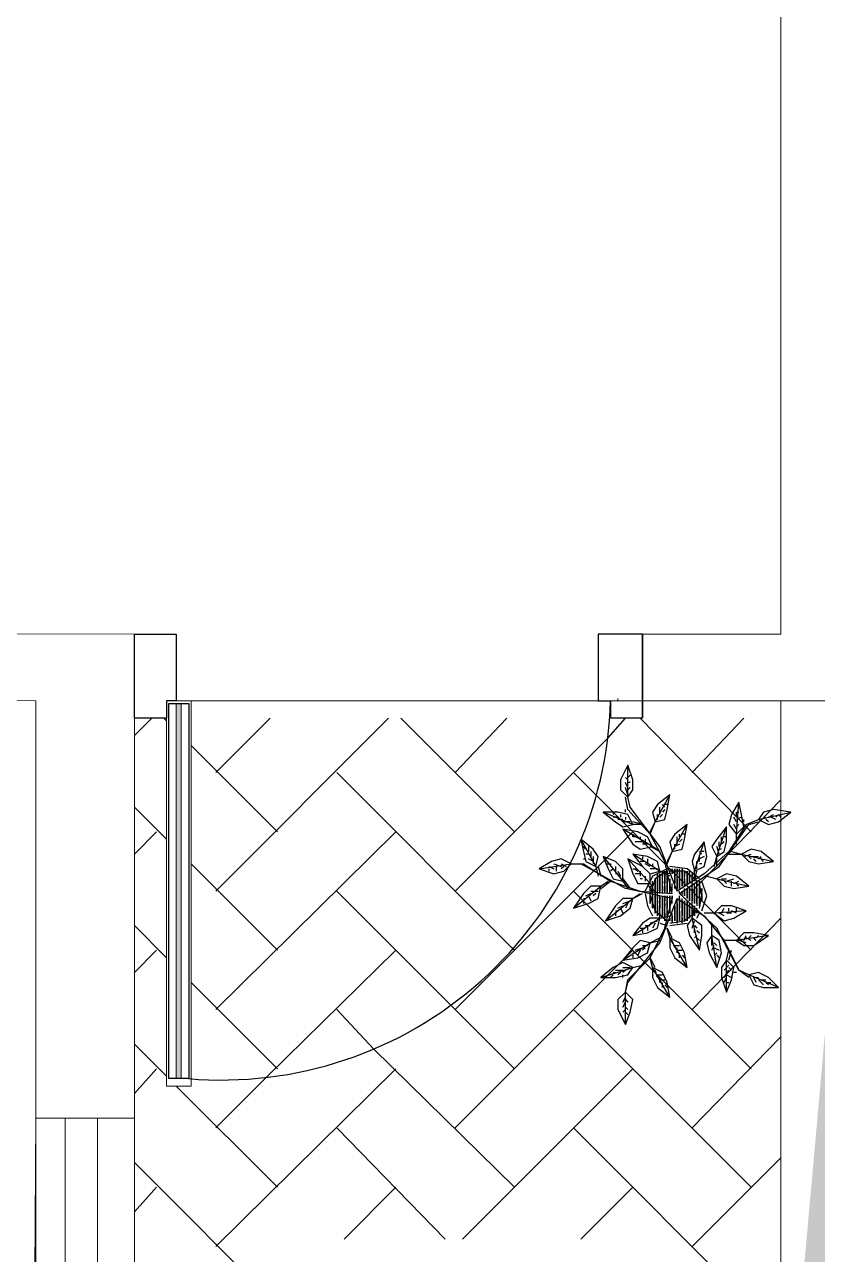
# Model space of a CAD drawing. Header units: inches. Extents: x -41599880 to -41577026, y -18110 to -4738.
# Drawn here: x -41581753 to -41580535, y -11694 to -9804 of the extents above; entities that cross this region are included whole.
import ezdxf

# ---------------------------------------------------------------- set-up
doc = ezdxf.new("R2010")
doc.units = ezdxf.units.IN
doc.header["$MEASUREMENT"] = 0
doc.layers.add('PDF_Geometry', color=40, linetype='Continuous')
doc.layers.add('PDF_Solid Fills', color=9, linetype='Continuous')

msp = doc.modelspace()

# ---------------------------------------------------------------- linework, layer by layer
at = {"layer": 'PDF_Geometry', "color": 6, "lineweight": 18}
for points in [[(-41580591, -6064.9), (-41580591, -10741.2)], [(-41581584.7, -10741.2), (-41583090.3, -10737.4)], [(-41581584.7, -13612.2), (-41581584.7, -10741.2)], [(-41580591, -10741.2), (-41580803.4, -10741.2)], [(-41580803.4, -10843.6), (-41580803.4, -10741.2)], [(-41582051.2, -13714.6), (-41583974, -13714.6), (-41580663.1, -13714.6), (-41580591, -13714.6), (-41580591, -10843.6)], [(-41581736.4, -10843.6), (-41583090.3, -10839.8)], [(-41581736.4, -12163.4), (-41581736.4, -10843.6)], [(-41580841.3, -10843.6), (-41580841.3, -10839.8)], [(-41580439.3, -10843.6), (-41580803.4, -10843.6)], [(-41581736.4, -11484.6), (-41581736.4, -11480.8)]]:
    msp.add_lwpolyline(points, dxfattribs=at)
at = {"layer": 'PDF_Geometry', "color": 44, "lineweight": 25}
for points in [[(-41581535.4, -10870.2), (-41581584.7, -10870.2), (-41581584.7, -10741.2), (-41581520.2, -10741.2), (-41581520.2, -10843.6)], [(-41580803.4, -10870.2), (-41580803.4, -10741.2), (-41580871.7, -10741.2)], [(-41580871.7, -10741.2), (-41580871.7, -10843.6)], [(-41580803.4, -10741.2), (-41580803.4, -10870.2), (-41580852.7, -10870.2)], [(-41580871.7, -10843.6), (-41580852.7, -10843.6), (-41580852.7, -10870.2)]]:
    msp.add_lwpolyline(points, dxfattribs=at)
at = {"layer": 'PDF_Geometry', "color": 30, "lineweight": 25}
msp.add_lwpolyline([(-41581520.2, -10843.6), (-41581535.4, -10843.6), (-41581535.4, -10870.2)], dxfattribs=at)
at = {"layer": 'PDF_Geometry', "color": 43, "lineweight": 18}
msp.add_lwpolyline([(-41581535.4, -10843.6), (-41581535.4, -11435.3), (-41581497.4, -11435.3), (-41581497.4, -10843.6)], close=True, dxfattribs=at)
at = {"layer": 'PDF_Geometry', "color": 7, "lineweight": 18}
for points in [[(-41580803.4, -10843.6), (-41581535.4, -10843.6)], [(-41581736.4, -11484.6), (-41581740.2, -12117.9), (-41581584.7, -12117.9), (-41581584.7, -11484.6)]]:
    msp.add_lwpolyline(points, dxfattribs=at)
at = {"layer": 'PDF_Geometry', "color": 30, "lineweight": 25}
msp.add_lwpolyline([(-41581501.2, -11423.9), (-41581531.6, -11423.9), (-41581531.6, -10847.4), (-41581501.2, -10847.4)], close=True, dxfattribs=at)
at = {"layer": 'PDF_Geometry', "color": 44, "lineweight": 18}
msp.add_lwpolyline([(-41581520.2, -10847.4), (-41581520.2, -11423.9), (-41581512.6, -11423.9), (-41581512.6, -10847.4)], close=True, dxfattribs=at)
at = {"layer": 'PDF_Geometry', "color": 45, "lineweight": 25}
for points in [[(-41581584.7, -10896.7), (-41581558.1, -10870.2)], [(-41581535.4, -10874), (-41581539.2, -10870.2)], [(-41581459.5, -10953.6), (-41581376.1, -10870.2)], [(-41581459.5, -11135.7), (-41581194, -10870.2)], [(-41581000.6, -11044.6), (-41581175.1, -10870.2)], [(-41581091.6, -10953.6), (-41581012, -10870.2)], [(-41581091.6, -11135.7), (-41580856.5, -10900.5), (-41580829.9, -10870.2)], [(-41580636.5, -11044.6), (-41580807.2, -10870.2)], [(-41580727.5, -10953.6), (-41580647.9, -10870.2)], [(-41581364.7, -11044.6), (-41581497.4, -10911.9)], [(-41581000.6, -11226.7), (-41581004.4, -11222.9), (-41581273.7, -10953.6)], [(-41580636.5, -11226.7), (-41580875.5, -10987.7), (-41580909.6, -10953.6)], [(-41580727.5, -11135.7), (-41580591, -10995.3)], [(-41581535.4, -11056), (-41581584.7, -11006.7)], [(-41581584.7, -11078.8), (-41581550.5, -11044.6)], [(-41581459.5, -11317.7), (-41581182.7, -11044.6)], [(-41581091.6, -11317.7), (-41580818.6, -11044.6)], [(-41581364.7, -11226.7), (-41581497.4, -11093.9)], [(-41581000.6, -11408.7), (-41581099.2, -11310.1), (-41581273.7, -11135.7)], [(-41580636.5, -11408.7), (-41580909.6, -11135.7)], [(-41580727.5, -11317.7), (-41580591, -11177.4)], [(-41581535.4, -11238.1), (-41581584.7, -11188.7)], [(-41581584.7, -11260.8), (-41581550.5, -11226.7)], [(-41581459.5, -11499.7), (-41581379.9, -11420.1), (-41581182.7, -11226.7)], [(-41581091.6, -11499.7), (-41580818.6, -11226.7)], [(-41581364.7, -11408.7), (-41581497.4, -11276)], [(-41581000.6, -11590.8), (-41581216.8, -11378.4), (-41581273.7, -11317.7)], [(-41580636.5, -11590.8), (-41580909.6, -11317.7)], [(-41581535.4, -11420.1), (-41581584.7, -11370.8)], [(-41580727.5, -11499.7), (-41580591, -11359.4)], [(-41581584.7, -11446.6), (-41581550.5, -11408.7)], [(-41581459.5, -11681.8), (-41581182.7, -11408.7)], [(-41581080.3, -11670.4), (-41580818.6, -11408.7)], [(-41581364.7, -11590.8), (-41581520.2, -11435.3)], [(-41581106.8, -11670.4), (-41581273.7, -11499.7)], [(-41580636.5, -11772.8), (-41580909.6, -11499.7)], [(-41581364.7, -11772.8), (-41581584.7, -11552.8)], [(-41580727.5, -11681.8), (-41580591, -11545.3)], [(-41581584.7, -11628.7), (-41581550.5, -11590.8)], [(-41581262.3, -11670.4), (-41581182.7, -11590.8)], [(-41580898.2, -11670.4), (-41580818.6, -11590.8)]]:
    msp.add_lwpolyline(points, dxfattribs=at)
at = {"layer": 'PDF_Geometry', "color": 92, "lineweight": 25}
for points in [[(-41580826.2, -10991.5), (-41580826.2, -10942.2), (-41580837.5, -10965), (-41580837.5, -10980.2)], [(-41580784.4, -11029.5), (-41580761.7, -10987.7), (-41580780.6, -11002.9), (-41580788.2, -11014.3)], [(-41580659.3, -11048.4), (-41580655.5, -10999.1), (-41580666.9, -11018.1), (-41580670.7, -11033.3)], [(-41580757.9, -11075), (-41580735.1, -11033.3), (-41580754.1, -11048.4), (-41580761.7, -11059.8)], [(-41580788.2, -11067.4), (-41580833.7, -11040.8), (-41580818.6, -11063.6), (-41580807.2, -11071.2)], [(-41580689.6, -11082.6), (-41580674.5, -11037), (-41580689.6, -11056), (-41580697.2, -11067.4)], [(-41580875.5, -11097.7), (-41580871.7, -11082.6), (-41580879.3, -11071.2), (-41580898.2, -11056)], [(-41580651.7, -11078.8), (-41580602.4, -11090.1), (-41580621.4, -11075), (-41580636.5, -11071.2)], [(-41580913.4, -11093.9), (-41580928.6, -11086.3), (-41580943.7, -11090.1), (-41580962.7, -11101.5)], [(-41580833.7, -11120.5), (-41580833.7, -11101.5), (-41580845.1, -11090.1), (-41580864.1, -11082.6)], [(-41580792, -11124.3), (-41580792, -11109.1), (-41580803.4, -11097.7), (-41580826.2, -11086.3)], [(-41580776.9, -11105.3), (-41580818.6, -11078.8), (-41580803.4, -11097.7), (-41580792, -11109.1)], [(-41580689.6, -11116.7), (-41580640.3, -11128.1), (-41580659.3, -11112.9), (-41580674.5, -11109.1)], [(-41580867.9, -11128.1), (-41580883, -11128.1), (-41580894.4, -11139.4), (-41580909.6, -11162.2)], [(-41580818.6, -11147), (-41580833.7, -11147), (-41580845.1, -11158.4), (-41580860.3, -11181.2)], [(-41580693.4, -11169.8), (-41580678.2, -11181.2), (-41580663.1, -11177.4), (-41580644.1, -11166)], [(-41580776.9, -11177.4), (-41580792, -11177.4), (-41580803.4, -11185), (-41580818.6, -11203.9)], [(-41580727.5, -11177.4), (-41580735.1, -11188.7), (-41580731.3, -11203.9), (-41580716.2, -11226.7)], [(-41580697.2, -11203.9), (-41580704.8, -11215.3), (-41580701, -11230.5), (-41580689.6, -11253.2)], [(-41580659.3, -11211.5), (-41580647.9, -11219.1), (-41580632.7, -11219.1), (-41580610, -11203.9)], [(-41580792, -11215.3), (-41580807.2, -11211.5), (-41580818.6, -11222.9), (-41580833.7, -11241.8)], [(-41580761.7, -11207.7), (-41580761.7, -11222.9), (-41580754.1, -11238.1), (-41580735.1, -11253.2)], [(-41580674.5, -11241.8), (-41580682, -11253.2), (-41580682, -11268.4), (-41580674.5, -11291.1)], [(-41580818.6, -11253.2), (-41580833.7, -11245.6), (-41580848.9, -11253.2), (-41580867.9, -11268.4)], [(-41580788.2, -11253.2), (-41580788.2, -11268.4), (-41580780.6, -11283.6), (-41580761.7, -11298.7)], [(-41580640.3, -11264.6), (-41580632.7, -11279.8), (-41580617.6, -11283.6), (-41580594.8, -11283.6)], [(-41580829.9, -11291.1), (-41580841.3, -11302.5), (-41580841.3, -11317.7), (-41580829.9, -11340.5)]]:
    msp.add_lwpolyline(points, close=True, dxfattribs=at)
for points in [[(-41580822.4, -11006.7), (-41580826.2, -10991.5), (-41580818.6, -10980.2), (-41580818.6, -10965), (-41580826.2, -10942.2)], [(-41580822.4, -10957.4), (-41580826.2, -10961.2)], [(-41580826.2, -10965), (-41580829.9, -10961.2)], [(-41580826.2, -10976.4), (-41580829.9, -10968.8)], [(-41580826.2, -10987.7), (-41580829.9, -10976.4)], [(-41580822.4, -10968.8), (-41580826.2, -10968.8)], [(-41580822.4, -10976.4), (-41580826.2, -10980.2)], [(-41580826.2, -11010.5), (-41580829.9, -10991.5)], [(-41580792, -11048.4), (-41580784.4, -11029.5), (-41580769.3, -11025.7), (-41580765.5, -11010.5), (-41580761.7, -10987.7)], [(-41580818.6, -11033.3), (-41580864.1, -11014.3), (-41580845.1, -11029.5), (-41580833.7, -11037), (-41580818.6, -11033.3), (-41580826.2, -11018.1), (-41580841.3, -11014.3), (-41580864.1, -11014.3)], [(-41580848.9, -11014.3), (-41580848.9, -11018.1)], [(-41580829.9, -11014.3), (-41580829.9, -11010.5)], [(-41580776.9, -11018.1), (-41580776.9, -11006.7)], [(-41580769.3, -11006.7), (-41580773.1, -11002.9)], [(-41580769.3, -11010.5), (-41580773.1, -11014.3)], [(-41580765.5, -11002.9), (-41580769.3, -11002.9)], [(-41580659.3, -11059.8), (-41580659.3, -11048.4), (-41580647.9, -11037), (-41580651.7, -11018.1), (-41580655.5, -10999.1)], [(-41580659.3, -11021.9), (-41580659.3, -11014.3), (-41580655.5, -11014.3)], [(-41580625.1, -11025.7), (-41580575.8, -11014.3), (-41580602.4, -11010.5), (-41580617.6, -11014.3), (-41580625.1, -11025.7), (-41580610, -11033.3), (-41580594.8, -11029.5), (-41580575.8, -11014.3)], [(-41580841.3, -11021.9), (-41580848.9, -11021.9)], [(-41580833.7, -11025.7), (-41580841.3, -11025.7)], [(-41580837.5, -11018.1), (-41580837.5, -11021.9)], [(-41580822.4, -11029.5), (-41580833.7, -11029.5)], [(-41580829.9, -11021.9), (-41580829.9, -11025.7)], [(-41580803.4, -11033.3), (-41580818.6, -11029.5)], [(-41580803.4, -11033.3), (-41580818.6, -11033.3)], [(-41580792, -11044.6), (-41580784.4, -11029.5)], [(-41580780.6, -11025.7), (-41580780.6, -11018.1)], [(-41580773.1, -11018.1), (-41580776.9, -11021.9)], [(-41580765.5, -11093.9), (-41580757.9, -11075), (-41580742.7, -11071.2), (-41580738.9, -11056), (-41580735.1, -11033.3)], [(-41580659.3, -11029.5), (-41580663.1, -11021.9)], [(-41580659.3, -11040.8), (-41580663.1, -11033.3)], [(-41580651.7, -11021.9), (-41580659.3, -11025.7)], [(-41580655.5, -11033.3), (-41580659.3, -11037)], [(-41580647.9, -11029.5), (-41580647.9, -11025.7)], [(-41580644.1, -11033.3), (-41580625.1, -11025.7)], [(-41580640.3, -11033.3), (-41580625.1, -11029.5)], [(-41580621.4, -11025.7), (-41580613.8, -11021.9)], [(-41580610, -11029.5), (-41580613.8, -11025.7)], [(-41580610, -11021.9), (-41580602.4, -11018.1)], [(-41580598.6, -11025.7), (-41580606.2, -11021.9)], [(-41580598.6, -11021.9), (-41580594.8, -11018.1), (-41580591, -11021.9)], [(-41580776.9, -11075), (-41580788.2, -11067.4), (-41580795.8, -11052.2), (-41580811, -11044.6), (-41580833.7, -11040.8)], [(-41580811, -11052.2), (-41580818.6, -11052.2), (-41580818.6, -11048.4)], [(-41580807.2, -11052.2), (-41580807.2, -11056)], [(-41580750.3, -11063.6), (-41580750.3, -11052.2)], [(-41580746.5, -11052.2), (-41580746.5, -11048.4)], [(-41580738.9, -11048.4), (-41580742.7, -11048.4)], [(-41580689.6, -11097.7), (-41580689.6, -11082.6), (-41580678.2, -11075), (-41580674.5, -11059.8), (-41580674.5, -11037)], [(-41580682, -11059.8), (-41580682, -11052.2)], [(-41580674.5, -11052.2), (-41580678.2, -11052.2)], [(-41580659.3, -11063.6), (-41580659.3, -11048.4)], [(-41580898.2, -11056), (-41580894.4, -11075), (-41580890.6, -11090.1), (-41580875.5, -11097.7)], [(-41580890.6, -11071.2), (-41580894.4, -11067.4)], [(-41580886.8, -11067.4), (-41580886.8, -11075)], [(-41580803.4, -11059.8), (-41580814.8, -11059.8)], [(-41580795.8, -11063.6), (-41580803.4, -11063.6)], [(-41580799.6, -11056), (-41580799.6, -11063.6)], [(-41580776.9, -11075), (-41580792, -11067.4)], [(-41580754.1, -11071.2), (-41580754.1, -11063.6)], [(-41580746.5, -11063.6), (-41580754.1, -11067.4)], [(-41580742.7, -11056), (-41580746.5, -11059.8)], [(-41580723.8, -11105.3), (-41580708.6, -11059.8), (-41580723.8, -11078.8), (-41580727.5, -11090.1), (-41580723.8, -11105.3), (-41580708.6, -11097.7), (-41580704.8, -11082.6), (-41580708.6, -11059.8)], [(-41580685.8, -11078.8), (-41580689.6, -11067.4)], [(-41580685.8, -11067.4), (-41580685.8, -11059.8)], [(-41580682, -11071.2), (-41580685.8, -11071.2)], [(-41580678.2, -11059.8), (-41580682, -11063.6)], [(-41580894.4, -11086.3), (-41580890.6, -11086.3)], [(-41580886.8, -11078.8), (-41580890.6, -11078.8)], [(-41580879.3, -11090.1), (-41580886.8, -11086.3)], [(-41580883, -11075), (-41580883, -11082.6)], [(-41580879.3, -11082.6), (-41580879.3, -11093.9)], [(-41580864.1, -11082.6), (-41580856.5, -11101.5), (-41580848.9, -11116.7), (-41580833.7, -11120.5)], [(-41580826.2, -11086.3), (-41580818.6, -11109.1), (-41580811, -11124.3), (-41580792, -11124.3)], [(-41580761.7, -11109.1), (-41580776.9, -11105.3), (-41580780.6, -11090.1), (-41580795.8, -11082.6), (-41580818.6, -11078.8)], [(-41580799.6, -11090.1), (-41580807.2, -11090.1)], [(-41580803.4, -11082.6), (-41580803.4, -11086.3)], [(-41580795.8, -11086.3), (-41580795.8, -11093.9)], [(-41580765.5, -11090.1), (-41580757.9, -11075)], [(-41580720, -11101.5), (-41580720, -11090.1)], [(-41580712.4, -11078.8), (-41580716.2, -11075)], [(-41580716.2, -11090.1), (-41580716.2, -11082.6)], [(-41580708.6, -11082.6), (-41580716.2, -11086.3)], [(-41580708.6, -11075), (-41580712.4, -11075)], [(-41580693.4, -11097.7), (-41580689.6, -11082.6)], [(-41580670.7, -11078.8), (-41580651.7, -11078.8), (-41580640.3, -11090.1), (-41580625.1, -11093.9), (-41580602.4, -11090.1)], [(-41580666.9, -11075), (-41580651.7, -11078.8)], [(-41580647.9, -11082.6), (-41580636.5, -11078.8)], [(-41580636.5, -11086.3), (-41580640.3, -11082.6)], [(-41580636.5, -11082.6), (-41580625.1, -11082.6)], [(-41580628.9, -11090.1), (-41580632.7, -11086.3)], [(-41580625.1, -11086.3), (-41580621.4, -11082.6)], [(-41580617.6, -11090.1), (-41580621.4, -11086.3)], [(-41580962.7, -11101.5), (-41580939.9, -11109.1), (-41580924.8, -11105.3), (-41580913.4, -11093.9)], [(-41580947.5, -11097.7), (-41580939.9, -11101.5)], [(-41580947.5, -11101.5), (-41580947.5, -11105.3)], [(-41580939.9, -11093.9), (-41580928.6, -11097.7)], [(-41580936.1, -11097.7), (-41580936.1, -11105.3)], [(-41580928.6, -11093.9), (-41580921, -11097.7)], [(-41580924.8, -11097.7), (-41580928.6, -11101.5)], [(-41580913.4, -11093.9), (-41580898.2, -11093.9)], [(-41580913.4, -11093.9), (-41580894.4, -11093.9)], [(-41580875.5, -11097.7), (-41580871.7, -11112.9)], [(-41580871.7, -11097.7), (-41580867.9, -11112.9)], [(-41580860.3, -11093.9), (-41580852.7, -11093.9), (-41580852.7, -11097.7)], [(-41580848.9, -11101.5), (-41580852.7, -11105.3)], [(-41580845.1, -11097.7), (-41580845.1, -11105.3)], [(-41580841.3, -11109.1), (-41580845.1, -11109.1)], [(-41580841.3, -11105.3), (-41580837.5, -11112.9)], [(-41580818.6, -11101.5), (-41580814.8, -11101.5), (-41580811, -11105.3)], [(-41580807.2, -11109.1), (-41580814.8, -11109.1)], [(-41580807.2, -11105.3), (-41580807.2, -11112.9)], [(-41580792, -11097.7), (-41580799.6, -11093.9)], [(-41580780.6, -11101.5), (-41580792, -11101.5)], [(-41580788.2, -11093.9), (-41580788.2, -11097.7)], [(-41580761.7, -11112.9), (-41580776.9, -11105.3)], [(-41580723.8, -11120.5), (-41580720, -11105.3)], [(-41580723.8, -11120.5), (-41580723.8, -11105.3)], [(-41580712.4, -11093.9), (-41580716.2, -11093.9)], [(-41580909.6, -11162.2), (-41580886.8, -11154.6), (-41580871.7, -11147), (-41580867.9, -11128.1)], [(-41580867.9, -11131.9), (-41580852.7, -11120.5)], [(-41580867.9, -11128.1), (-41580856.5, -11120.5)], [(-41580833.7, -11116.7), (-41580822.4, -11131.9)], [(-41580833.7, -11120.5), (-41580826.2, -11131.9)], [(-41580803.4, -11116.7), (-41580807.2, -11116.7)], [(-41580799.6, -11112.9), (-41580799.6, -11120.5)], [(-41580795.8, -11124.3), (-41580788.2, -11139.4)], [(-41580792, -11124.3), (-41580784.4, -11139.4)], [(-41580704.8, -11112.9), (-41580689.6, -11116.7), (-41580678.2, -11128.1), (-41580663.1, -11131.9), (-41580640.3, -11128.1)], [(-41580704.8, -11112.9), (-41580689.6, -11116.7)], [(-41580682, -11116.7), (-41580674.5, -11116.7)], [(-41580674.5, -11124.3), (-41580678.2, -11120.5)], [(-41580674.5, -11120.5), (-41580663.1, -11116.7)], [(-41580666.9, -11128.1), (-41580666.9, -11120.5)], [(-41580663.1, -11124.3), (-41580655.5, -11120.5)], [(-41580655.5, -11128.1), (-41580659.3, -11124.3)], [(-41580894.4, -11147), (-41580890.6, -11147)], [(-41580890.6, -11143.2), (-41580883, -11139.4)], [(-41580886.8, -11143.2), (-41580883, -11150.8)], [(-41580883, -11135.7), (-41580871.7, -11135.7)], [(-41580875.5, -11139.4), (-41580879.3, -11143.2)], [(-41580860.3, -11181.2), (-41580837.5, -11173.6), (-41580822.4, -11162.2), (-41580818.6, -11147)], [(-41580818.6, -11147), (-41580803.4, -11139.4)], [(-41580818.6, -11147), (-41580807.2, -11139.4)], [(-41580894.4, -11150.8), (-41580894.4, -11154.6)], [(-41580845.1, -11166), (-41580841.3, -11166)], [(-41580841.3, -11162.2), (-41580833.7, -11158.4)], [(-41580837.5, -11162.2), (-41580833.7, -11169.8)], [(-41580833.7, -11154.6), (-41580822.4, -11150.8)], [(-41580826.2, -11154.6), (-41580829.9, -11162.2)], [(-41580716.2, -11226.7), (-41580712.4, -11203.9), (-41580712.4, -11188.7), (-41580727.5, -11177.4), (-41580723.8, -11162.2)], [(-41580727.5, -11177.4), (-41580727.5, -11162.2)], [(-41580644.1, -11166), (-41580666.9, -11158.4), (-41580682, -11158.4), (-41580693.4, -11169.8)], [(-41580682, -11169.8), (-41580678.2, -11162.2)], [(-41580670.7, -11166), (-41580670.7, -11162.2)], [(-41580659.3, -11169.8), (-41580666.9, -11166)], [(-41580659.3, -11166), (-41580659.3, -11162.2)], [(-41580845.1, -11169.8), (-41580845.1, -11173.6)], [(-41580818.6, -11203.9), (-41580795.8, -11200.1), (-41580780.6, -11192.5), (-41580776.9, -11177.4), (-41580761.7, -11173.6)], [(-41580792, -11185), (-41580780.6, -11181.2)], [(-41580784.4, -11185), (-41580788.2, -11192.5)], [(-41580776.9, -11177.4), (-41580761.7, -11173.6)], [(-41580727.5, -11192.5), (-41580723.8, -11181.2)], [(-41580693.4, -11169.8), (-41580708.6, -11169.8)], [(-41580693.4, -11169.8), (-41580708.6, -11169.8)], [(-41580697.2, -11203.9), (-41580697.2, -11185)], [(-41580678.2, -11173.6), (-41580685.8, -11169.8)], [(-41580666.9, -11169.8), (-41580674.5, -11169.8)], [(-41580807.2, -11192.5), (-41580799.6, -11192.5)], [(-41580803.4, -11196.3), (-41580803.4, -11200.1)], [(-41580799.6, -11188.7), (-41580792, -11188.7)], [(-41580795.8, -11188.7), (-41580795.8, -11196.3)], [(-41580757.9, -11207.7), (-41580765.5, -11192.5)], [(-41580761.7, -11207.7), (-41580765.5, -11192.5)], [(-41580723.8, -11188.7), (-41580720, -11192.5)], [(-41580723.8, -11200.1), (-41580723.8, -11192.5)], [(-41580723.8, -11207.7), (-41580720, -11203.9)], [(-41580720, -11196.3), (-41580716.2, -11200.1)], [(-41580697.2, -11203.9), (-41580697.2, -11188.7)], [(-41580689.6, -11253.2), (-41580682, -11230.5), (-41580685.8, -11211.5), (-41580697.2, -11203.9)], [(-41580610, -11203.9), (-41580632.7, -11200.1), (-41580647.9, -11200.1), (-41580659.3, -11211.5)], [(-41580647.9, -11211.5), (-41580644.1, -11203.9)], [(-41580640.3, -11207.7), (-41580636.5, -11203.9)], [(-41580628.9, -11207.7), (-41580625.1, -11203.9)], [(-41580833.7, -11241.8), (-41580811, -11238.1), (-41580795.8, -11230.5), (-41580792, -11215.3), (-41580776.9, -11211.5)], [(-41580814.8, -11226.7), (-41580803.4, -11222.9)], [(-41580803.4, -11219.1), (-41580795.8, -11219.1)], [(-41580799.6, -11222.9), (-41580803.4, -11226.7)], [(-41580792, -11215.3), (-41580776.9, -11207.7)], [(-41580735.1, -11253.2), (-41580738.9, -11230.5), (-41580746.5, -11215.3), (-41580761.7, -11207.7)], [(-41580754.1, -11222.9), (-41580757.9, -11211.5)], [(-41580754.1, -11219.1), (-41580746.5, -11219.1)], [(-41580750.3, -11230.5), (-41580750.3, -11222.9)], [(-41580720, -11207.7), (-41580716.2, -11211.5)], [(-41580697.2, -11219.1), (-41580697.2, -11207.7)], [(-41580697.2, -11226.7), (-41580693.4, -11219.1)], [(-41580693.4, -11215.3), (-41580689.6, -11219.1)], [(-41580693.4, -11222.9), (-41580685.8, -11226.7)], [(-41580659.3, -11211.5), (-41580678.2, -11211.5)], [(-41580659.3, -11211.5), (-41580674.5, -11211.5)], [(-41580644.1, -11215.3), (-41580655.5, -11211.5)], [(-41580636.5, -11211.5), (-41580644.1, -11207.7)], [(-41580628.9, -11211.5), (-41580632.7, -11207.7)], [(-41580818.6, -11230.5), (-41580814.8, -11230.5)], [(-41580818.6, -11234.3), (-41580818.6, -11238.1)], [(-41580807.2, -11226.7), (-41580811, -11234.3)], [(-41580784.4, -11253.2), (-41580792, -11238.1)], [(-41580788.2, -11253.2), (-41580792, -11238.1)], [(-41580750.3, -11226.7), (-41580742.7, -11226.7)], [(-41580746.5, -11238.1), (-41580746.5, -11230.5)], [(-41580742.7, -11234.3), (-41580738.9, -11238.1)], [(-41580693.4, -11234.3), (-41580689.6, -11230.5)], [(-41580689.6, -11234.3), (-41580685.8, -11238.1)], [(-41580674.5, -11241.8), (-41580670.7, -11226.7)], [(-41580674.5, -11291.1), (-41580666.9, -11272.2), (-41580663.1, -11253.2), (-41580674.5, -11241.8)], [(-41580670.7, -11241.8), (-41580666.9, -11226.7)], [(-41580867.9, -11268.4), (-41580845.1, -11268.4), (-41580826.2, -11264.6), (-41580818.6, -11253.2)], [(-41580848.9, -11260.8), (-41580845.1, -11260.8)], [(-41580845.1, -11257), (-41580833.7, -11257)], [(-41580837.5, -11260.8), (-41580841.3, -11264.6)], [(-41580833.7, -11253.2), (-41580822.4, -11253.2)], [(-41580829.9, -11257), (-41580833.7, -11260.8)], [(-41580818.6, -11253.2), (-41580803.4, -11249.4)], [(-41580818.6, -11253.2), (-41580803.4, -11249.4)], [(-41580761.7, -11298.7), (-41580765.5, -11276), (-41580773.1, -11260.8), (-41580788.2, -11253.2)], [(-41580780.6, -11268.4), (-41580784.4, -11257)], [(-41580678.2, -11257), (-41580670.7, -11249.4)], [(-41580678.2, -11268.4), (-41580670.7, -11257)], [(-41580670.7, -11253.2), (-41580666.9, -11257)], [(-41580659.3, -11260.8), (-41580663.1, -11260.8)], [(-41580640.3, -11264.6), (-41580655.5, -11257)], [(-41580640.3, -11268.4), (-41580655.5, -11257)], [(-41580594.8, -11283.6), (-41580610, -11268.4), (-41580625.1, -11260.8), (-41580640.3, -11264.6)], [(-41580848.9, -11264.6), (-41580852.7, -11268.4)], [(-41580833.7, -11268.4), (-41580833.7, -11264.6)], [(-41580829.9, -11291.1), (-41580826.2, -11272.2)], [(-41580829.9, -11291.1), (-41580826.2, -11276)], [(-41580780.6, -11264.6), (-41580773.1, -11264.6)], [(-41580776.9, -11276), (-41580776.9, -11268.4)], [(-41580776.9, -11272.2), (-41580769.3, -11272.2)], [(-41580773.1, -11283.6), (-41580773.1, -11276)], [(-41580769.3, -11279.8), (-41580765.5, -11283.6)], [(-41580678.2, -11276), (-41580674.5, -11268.4)], [(-41580674.5, -11264.6), (-41580666.9, -11268.4)], [(-41580674.5, -11276), (-41580670.7, -11276)], [(-41580628.9, -11276), (-41580632.7, -11268.4)], [(-41580628.9, -11268.4), (-41580625.1, -11268.4)], [(-41580617.6, -11279.8), (-41580625.1, -11272.2)], [(-41580621.4, -11272.2), (-41580613.8, -11272.2)], [(-41580610, -11279.8), (-41580613.8, -11276)], [(-41580610, -11276), (-41580606.2, -11276)], [(-41580833.7, -11306.3), (-41580829.9, -11298.7)], [(-41580829.9, -11340.5), (-41580822.4, -11321.5), (-41580818.6, -11302.5), (-41580829.9, -11291.1)], [(-41580833.7, -11313.9), (-41580829.9, -11306.3)], [(-41580833.7, -11321.5), (-41580829.9, -11317.7)], [(-41580829.9, -11302.5), (-41580826.2, -11306.3)], [(-41580829.9, -11313.9), (-41580826.2, -11317.7)], [(-41580829.9, -11321.5), (-41580826.2, -11325.3)]]:
    msp.add_lwpolyline(points, dxfattribs=at)
at = {"layer": 'PDF_Geometry', "color": 102, "lineweight": 25}
for points in [[(-41580894.4, -11093.9), (-41580852.7, -11120.5), (-41580807.2, -11135.7), (-41580757.9, -11139.4), (-41580769.3, -11090.1), (-41580792, -11048.4), (-41580826.2, -11010.5)], [(-41580644.1, -11033.3), (-41580670.7, -11075), (-41580708.6, -11109.1), (-41580750.3, -11135.7), (-41580776.9, -11067.4), (-41580822.4, -11006.7)], [(-41580826.2, -11276), (-41580776.9, -11215.3), (-41580750.3, -11147), (-41580708.6, -11173.6), (-41580678.2, -11211.5), (-41580655.5, -11257), (-41580689.6, -11192.5), (-41580746.5, -11139.4), (-41580685.8, -11097.7), (-41580640.3, -11033.3)], [(-41580826.2, -11272.2), (-41580792, -11238.1), (-41580769.3, -11192.5), (-41580757.9, -11147), (-41580829.9, -11131.9), (-41580898.2, -11093.9)]]:
    msp.add_lwpolyline(points, dxfattribs=at)
at = {"layer": 'PDF_Geometry', "color": 32, "lineweight": 25}
for points in [[(-41580765.5, -11101.5), (-41580788.2, -11112.9), (-41580799.6, -11135.7)], [(-41580765.5, -11105.3), (-41580784.4, -11116.7), (-41580792, -11139.4)], [(-41580716.2, -11116.7), (-41580735.1, -11101.5), (-41580761.7, -11097.7)], [(-41580720, -11120.5), (-41580738.9, -11105.3), (-41580761.7, -11105.3)], [(-41580716.2, -11162.2), (-41580712.4, -11143.2), (-41580716.2, -11124.3)], [(-41580712.4, -11166), (-41580704.8, -11143.2), (-41580712.4, -11120.5)], [(-41580799.6, -11139.4), (-41580795.8, -11158.4), (-41580788.2, -11173.6)], [(-41580792, -11143.2), (-41580784.4, -11166), (-41580765.5, -11181.2)], [(-41580761.7, -11185), (-41580738.9, -11181.2), (-41580720, -11166)], [(-41580776.9, -11185), (-41580765.5, -11188.7)], [(-41580761.7, -11188.7), (-41580735.1, -11185)], [(-41580720, -11177.4), (-41580716.2, -11169.8)]]:
    msp.add_lwpolyline(points, dxfattribs=at)
at = {"layer": 'PDF_Geometry', "lineweight": 25}
for points in [[(-41580780.6, -11109.1), (-41580780.6, -11112.9), (-41580780.6, -11116.7), (-41580780.6, -11120.5), (-41580780.6, -11116.7), (-41580780.6, -11112.9)], [(-41580757.9, -11105.3), (-41580757.9, -11109.1), (-41580757.9, -11105.3), (-41580757.9, -11101.5)], [(-41580754.1, -11109.1), (-41580754.1, -11112.9), (-41580754.1, -11116.7), (-41580754.1, -11112.9), (-41580754.1, -11109.1), (-41580754.1, -11105.3), (-41580754.1, -11101.5), (-41580754.1, -11105.3)], [(-41580750.3, -11105.3), (-41580750.3, -11109.1)], [(-41580746.5, -11120.5), (-41580746.5, -11124.3), (-41580746.5, -11120.5), (-41580746.5, -11116.7), (-41580746.5, -11112.9), (-41580746.5, -11109.1), (-41580746.5, -11105.3), (-41580746.5, -11109.1), (-41580746.5, -11112.9), (-41580746.5, -11116.7)], [(-41580792, -11131.9), (-41580792, -11135.7), (-41580792, -11131.9), (-41580792, -11128.1)], [(-41580788.2, -11128.1), (-41580788.2, -11131.9), (-41580788.2, -11128.1), (-41580788.2, -11124.3)], [(-41580784.4, -11128.1), (-41580784.4, -11131.9), (-41580784.4, -11135.7), (-41580784.4, -11139.4), (-41580784.4, -11143.2), (-41580784.4, -11147), (-41580784.4, -11150.8), (-41580784.4, -11147), (-41580784.4, -11150.8), (-41580784.4, -11154.6), (-41580784.4, -11150.8), (-41580784.4, -11147), (-41580784.4, -11143.2), (-41580784.4, -11139.4), (-41580784.4, -11135.7), (-41580784.4, -11131.9), (-41580784.4, -11128.1), (-41580784.4, -11124.3), (-41580784.4, -11128.1), (-41580784.4, -11124.3), (-41580784.4, -11120.5), (-41580784.4, -11116.7), (-41580784.4, -11120.5), (-41580784.4, -11124.3)], [(-41580780.6, -11131.9), (-41580780.6, -11135.7), (-41580780.6, -11131.9), (-41580780.6, -11128.1), (-41580780.6, -11131.9), (-41580780.6, -11135.7), (-41580780.6, -11131.9), (-41580780.6, -11128.1), (-41580780.6, -11124.3), (-41580780.6, -11120.5), (-41580780.6, -11124.3), (-41580780.6, -11120.5), (-41580780.6, -11124.3), (-41580780.6, -11128.1)], [(-41580776.9, -11128.1), (-41580776.9, -11131.9), (-41580776.9, -11135.7), (-41580776.9, -11131.9)], [(-41580769.3, -11131.9), (-41580769.3, -11135.7), (-41580769.3, -11131.9), (-41580769.3, -11128.1)], [(-41580765.5, -11131.9), (-41580765.5, -11135.7), (-41580765.5, -11131.9), (-41580765.5, -11128.1), (-41580765.5, -11124.3), (-41580765.5, -11128.1), (-41580765.5, -11131.9), (-41580765.5, -11135.7), (-41580765.5, -11139.4), (-41580765.5, -11135.7)], [(-41580761.7, -11128.1), (-41580761.7, -11131.9), (-41580761.7, -11135.7), (-41580761.7, -11131.9), (-41580761.7, -11128.1), (-41580761.7, -11124.3), (-41580761.7, -11120.5), (-41580761.7, -11116.7), (-41580761.7, -11120.5), (-41580761.7, -11124.3)], [(-41580754.1, -11120.5), (-41580754.1, -11124.3), (-41580754.1, -11120.5), (-41580754.1, -11116.7), (-41580754.1, -11120.5), (-41580754.1, -11116.7)], [(-41580754.1, -11128.1), (-41580754.1, -11131.9)], [(-41580750.3, -11120.5), (-41580750.3, -11124.3), (-41580750.3, -11120.5), (-41580750.3, -11116.7)], [(-41580746.5, -11124.3), (-41580746.5, -11128.1), (-41580746.5, -11131.9), (-41580746.5, -11128.1)], [(-41580731.3, -11120.5), (-41580731.3, -11124.3), (-41580731.3, -11120.5), (-41580731.3, -11116.7)], [(-41580731.3, -11131.9), (-41580731.3, -11135.7), (-41580731.3, -11131.9), (-41580731.3, -11135.7), (-41580731.3, -11131.9), (-41580731.3, -11128.1)], [(-41580723.8, -11143.2), (-41580723.8, -11147), (-41580723.8, -11150.8), (-41580723.8, -11154.6), (-41580723.8, -11150.8), (-41580723.8, -11147), (-41580723.8, -11143.2), (-41580723.8, -11139.4), (-41580723.8, -11135.7), (-41580723.8, -11131.9), (-41580723.8, -11128.1), (-41580723.8, -11131.9), (-41580723.8, -11135.7), (-41580723.8, -11139.4), (-41580723.8, -11143.2), (-41580723.8, -11147)], [(-41580720, -11120.5), (-41580720, -11124.3), (-41580720, -11128.1), (-41580720, -11124.3)], [(-41580720, -11124.3), (-41580720, -11128.1)], [(-41580716.2, -11124.3), (-41580716.2, -11128.1), (-41580716.2, -11131.9), (-41580716.2, -11128.1), (-41580716.2, -11124.3), (-41580716.2, -11120.5)], [(-41580788.2, -11147), (-41580788.2, -11150.8), (-41580788.2, -11147), (-41580788.2, -11143.2), (-41580788.2, -11139.4), (-41580788.2, -11143.2)], [(-41580776.9, -11154.6), (-41580776.9, -11158.4), (-41580776.9, -11162.2), (-41580776.9, -11158.4), (-41580776.9, -11154.6), (-41580776.9, -11150.8), (-41580776.9, -11147), (-41580776.9, -11143.2), (-41580776.9, -11147), (-41580776.9, -11150.8)], [(-41580773.1, -11150.8), (-41580773.1, -11154.6), (-41580773.1, -11150.8), (-41580773.1, -11154.6), (-41580773.1, -11158.4), (-41580773.1, -11162.2), (-41580773.1, -11158.4), (-41580773.1, -11154.6), (-41580773.1, -11150.8), (-41580773.1, -11147), (-41580773.1, -11143.2), (-41580773.1, -11147), (-41580773.1, -11143.2), (-41580773.1, -11147)], [(-41580769.3, -11143.2), (-41580769.3, -11147), (-41580769.3, -11150.8), (-41580769.3, -11147)], [(-41580765.5, -11147), (-41580765.5, -11150.8), (-41580765.5, -11154.6), (-41580765.5, -11158.4), (-41580765.5, -11154.6), (-41580765.5, -11150.8), (-41580765.5, -11147), (-41580765.5, -11143.2), (-41580765.5, -11147), (-41580765.5, -11143.2)], [(-41580757.9, -11143.2), (-41580757.9, -11147)], [(-41580750.3, -11147), (-41580750.3, -11150.8)], [(-41580746.5, -11150.8), (-41580746.5, -11154.6), (-41580746.5, -11150.8), (-41580746.5, -11147)], [(-41580742.7, -11135.7), (-41580742.7, -11139.4)], [(-41580731.3, -11135.7), (-41580731.3, -11139.4), (-41580731.3, -11143.2), (-41580731.3, -11139.4)], [(-41580731.3, -11147), (-41580731.3, -11150.8), (-41580731.3, -11147), (-41580731.3, -11150.8), (-41580731.3, -11147), (-41580731.3, -11143.2)], [(-41580727.5, -11139.4), (-41580727.5, -11143.2), (-41580727.5, -11147), (-41580727.5, -11150.8), (-41580727.5, -11147), (-41580727.5, -11143.2), (-41580727.5, -11139.4), (-41580727.5, -11135.7), (-41580727.5, -11131.9), (-41580727.5, -11135.7)], [(-41580720, -11139.4), (-41580720, -11143.2), (-41580720, -11139.4), (-41580720, -11143.2), (-41580720, -11139.4), (-41580720, -11135.7), (-41580720, -11131.9), (-41580720, -11135.7), (-41580720, -11131.9), (-41580720, -11135.7), (-41580720, -11131.9), (-41580720, -11135.7)], [(-41580716.2, -11131.9), (-41580716.2, -11135.7), (-41580716.2, -11139.4), (-41580716.2, -11135.7)], [(-41580716.2, -11154.6), (-41580716.2, -11158.4), (-41580716.2, -11154.6), (-41580716.2, -11150.8), (-41580716.2, -11147), (-41580716.2, -11143.2), (-41580716.2, -11147), (-41580716.2, -11150.8)], [(-41580712.4, -11131.9), (-41580712.4, -11135.7)], [(-41580712.4, -11139.4), (-41580712.4, -11143.2)], [(-41580712.4, -11147), (-41580712.4, -11150.8), (-41580712.4, -11147), (-41580712.4, -11143.2)], [(-41580712.4, -11147), (-41580712.4, -11150.8)], [(-41580788.2, -11150.8), (-41580788.2, -11154.6), (-41580788.2, -11158.4), (-41580788.2, -11162.2), (-41580788.2, -11158.4), (-41580788.2, -11154.6)], [(-41580784.4, -11154.6), (-41580784.4, -11158.4), (-41580784.4, -11162.2), (-41580784.4, -11158.4)], [(-41580784.4, -11158.4), (-41580784.4, -11162.2), (-41580784.4, -11166), (-41580784.4, -11162.2)], [(-41580784.4, -11166), (-41580784.4, -11169.8)], [(-41580773.1, -11158.4), (-41580773.1, -11162.2)], [(-41580765.5, -11166), (-41580765.5, -11169.8)], [(-41580761.7, -11150.8), (-41580761.7, -11154.6)], [(-41580750.3, -11169.8), (-41580750.3, -11173.6), (-41580750.3, -11169.8), (-41580750.3, -11166)], [(-41580746.5, -11158.4), (-41580746.5, -11162.2), (-41580746.5, -11158.4), (-41580746.5, -11154.6)], [(-41580742.7, -11150.8), (-41580742.7, -11154.6), (-41580742.7, -11158.4), (-41580742.7, -11154.6)], [(-41580738.9, -11166), (-41580738.9, -11169.8), (-41580738.9, -11173.6), (-41580738.9, -11169.8), (-41580738.9, -11166), (-41580738.9, -11162.2), (-41580738.9, -11158.4), (-41580738.9, -11154.6), (-41580738.9, -11150.8), (-41580738.9, -11154.6), (-41580738.9, -11158.4), (-41580738.9, -11162.2)], [(-41580735.1, -11150.8), (-41580735.1, -11154.6), (-41580735.1, -11158.4), (-41580735.1, -11154.6)], [(-41580731.3, -11154.6), (-41580731.3, -11158.4)], [(-41580731.3, -11162.2), (-41580731.3, -11166), (-41580731.3, -11162.2), (-41580731.3, -11158.4)], [(-41580727.5, -11158.4), (-41580727.5, -11162.2), (-41580727.5, -11166), (-41580727.5, -11162.2)], [(-41580723.8, -11158.4), (-41580723.8, -11162.2), (-41580723.8, -11166), (-41580723.8, -11162.2)], [(-41580716.2, -11154.6), (-41580716.2, -11158.4)], [(-41580773.1, -11169.8), (-41580773.1, -11173.6)], [(-41580769.3, -11169.8), (-41580769.3, -11173.6)], [(-41580761.7, -11177.4), (-41580761.7, -11181.2)], [(-41580757.9, -11177.4), (-41580757.9, -11181.2), (-41580757.9, -11177.4), (-41580757.9, -11173.6)], [(-41580746.5, -11177.4), (-41580746.5, -11181.2)], [(-41580735.1, -11173.6), (-41580735.1, -11177.4), (-41580735.1, -11173.6), (-41580735.1, -11169.8)], [(-41580723.8, -11169.8), (-41580723.8, -11173.6)]]:
    msp.add_lwpolyline(points, close=True, dxfattribs=at)
for points in [[(-41580776.9, -11139.4), (-41580776.9, -11135.7), (-41580776.9, -11131.9), (-41580776.9, -11128.1), (-41580776.9, -11124.3), (-41580776.9, -11128.1), (-41580776.9, -11124.3), (-41580776.9, -11120.5), (-41580776.9, -11124.3), (-41580776.9, -11120.5), (-41580776.9, -11116.7), (-41580776.9, -11120.5), (-41580776.9, -11116.7), (-41580776.9, -11112.9), (-41580776.9, -11109.1), (-41580776.9, -11112.9), (-41580776.9, -11109.1), (-41580776.9, -11112.9), (-41580776.9, -11116.7)], [(-41580773.1, -11139.4), (-41580773.1, -11135.7), (-41580773.1, -11131.9), (-41580773.1, -11135.7), (-41580773.1, -11131.9), (-41580773.1, -11128.1), (-41580773.1, -11124.3), (-41580773.1, -11120.5), (-41580773.1, -11116.7), (-41580773.1, -11112.9), (-41580773.1, -11109.1), (-41580773.1, -11105.3)], [(-41580773.1, -11128.1), (-41580773.1, -11124.3), (-41580773.1, -11120.5), (-41580773.1, -11124.3), (-41580773.1, -11120.5), (-41580773.1, -11116.7), (-41580773.1, -11112.9), (-41580773.1, -11109.1), (-41580773.1, -11112.9)], [(-41580769.3, -11139.4), (-41580769.3, -11135.7), (-41580769.3, -11131.9), (-41580769.3, -11128.1), (-41580769.3, -11124.3), (-41580769.3, -11120.5), (-41580769.3, -11116.7), (-41580769.3, -11112.9), (-41580769.3, -11116.7), (-41580769.3, -11120.5), (-41580769.3, -11124.3), (-41580769.3, -11120.5), (-41580769.3, -11116.7), (-41580769.3, -11112.9), (-41580769.3, -11109.1), (-41580769.3, -11105.3), (-41580769.3, -11109.1), (-41580769.3, -11112.9), (-41580769.3, -11109.1), (-41580769.3, -11105.3)], [(-41580769.3, -11112.9), (-41580769.3, -11109.1)], [(-41580765.5, -11105.3), (-41580765.5, -11101.5)], [(-41580765.5, -11120.5), (-41580765.5, -11116.7), (-41580765.5, -11120.5), (-41580765.5, -11124.3), (-41580765.5, -11120.5), (-41580765.5, -11124.3), (-41580765.5, -11120.5), (-41580765.5, -11116.7), (-41580765.5, -11112.9), (-41580765.5, -11109.1), (-41580765.5, -11112.9), (-41580765.5, -11109.1), (-41580765.5, -11105.3), (-41580765.5, -11109.1), (-41580765.5, -11112.9), (-41580765.5, -11116.7), (-41580765.5, -11112.9), (-41580765.5, -11116.7)], [(-41580757.9, -11109.1), (-41580757.9, -11105.3)], [(-41580754.1, -11116.7), (-41580754.1, -11112.9), (-41580754.1, -11109.1), (-41580754.1, -11105.3), (-41580754.1, -11101.5)], [(-41580750.3, -11135.7), (-41580750.3, -11131.9), (-41580750.3, -11128.1), (-41580750.3, -11124.3), (-41580750.3, -11128.1), (-41580750.3, -11131.9), (-41580750.3, -11128.1), (-41580750.3, -11124.3), (-41580750.3, -11120.5), (-41580750.3, -11116.7), (-41580750.3, -11112.9), (-41580750.3, -11109.1), (-41580750.3, -11105.3), (-41580750.3, -11101.5), (-41580750.3, -11105.3), (-41580750.3, -11101.5)], [(-41580750.3, -11116.7), (-41580750.3, -11112.9), (-41580750.3, -11109.1), (-41580750.3, -11105.3)], [(-41580746.5, -11105.3), (-41580746.5, -11101.5)], [(-41580746.5, -11112.9), (-41580746.5, -11116.7), (-41580746.5, -11120.5), (-41580746.5, -11116.7), (-41580746.5, -11112.9), (-41580746.5, -11109.1), (-41580746.5, -11105.3), (-41580746.5, -11109.1)], [(-41580742.7, -11112.9), (-41580742.7, -11109.1), (-41580742.7, -11112.9), (-41580742.7, -11116.7), (-41580742.7, -11120.5), (-41580742.7, -11116.7), (-41580742.7, -11112.9), (-41580742.7, -11109.1), (-41580742.7, -11105.3), (-41580742.7, -11101.5), (-41580742.7, -11105.3), (-41580742.7, -11109.1), (-41580742.7, -11105.3)], [(-41580742.7, -11109.1), (-41580742.7, -11105.3), (-41580742.7, -11101.5)], [(-41580738.9, -11128.1), (-41580738.9, -11124.3), (-41580738.9, -11120.5), (-41580738.9, -11116.7), (-41580738.9, -11120.5), (-41580738.9, -11124.3), (-41580738.9, -11120.5), (-41580738.9, -11116.7), (-41580738.9, -11112.9), (-41580738.9, -11109.1), (-41580738.9, -11105.3), (-41580738.9, -11109.1), (-41580738.9, -11112.9), (-41580738.9, -11109.1), (-41580738.9, -11105.3), (-41580738.9, -11109.1)], [(-41580738.9, -11120.5), (-41580738.9, -11116.7), (-41580738.9, -11112.9), (-41580738.9, -11109.1), (-41580738.9, -11105.3)], [(-41580738.9, -11109.1), (-41580738.9, -11105.3)], [(-41580735.1, -11128.1), (-41580735.1, -11124.3), (-41580735.1, -11120.5), (-41580735.1, -11116.7), (-41580735.1, -11112.9), (-41580735.1, -11109.1), (-41580735.1, -11112.9), (-41580735.1, -11109.1), (-41580735.1, -11105.3), (-41580735.1, -11109.1), (-41580735.1, -11112.9), (-41580735.1, -11116.7), (-41580735.1, -11120.5), (-41580735.1, -11124.3), (-41580735.1, -11120.5), (-41580735.1, -11116.7), (-41580735.1, -11120.5), (-41580735.1, -11124.3), (-41580735.1, -11120.5)], [(-41580731.3, -11112.9), (-41580731.3, -11116.7), (-41580731.3, -11112.9), (-41580731.3, -11109.1), (-41580731.3, -11112.9), (-41580731.3, -11109.1), (-41580731.3, -11105.3)], [(-41580731.3, -11109.1), (-41580731.3, -11105.3)], [(-41580727.5, -11131.9), (-41580727.5, -11135.7), (-41580727.5, -11131.9), (-41580727.5, -11128.1), (-41580727.5, -11124.3), (-41580727.5, -11128.1), (-41580727.5, -11124.3), (-41580727.5, -11120.5), (-41580727.5, -11116.7), (-41580727.5, -11120.5), (-41580727.5, -11116.7), (-41580727.5, -11112.9), (-41580727.5, -11109.1), (-41580727.5, -11112.9), (-41580727.5, -11109.1)], [(-41580727.5, -11112.9), (-41580727.5, -11109.1)], [(-41580723.8, -11112.9), (-41580723.8, -11116.7), (-41580723.8, -11120.5), (-41580723.8, -11116.7), (-41580723.8, -11112.9), (-41580723.8, -11109.1)], [(-41580788.2, -11124.3), (-41580788.2, -11120.5)], [(-41580788.2, -11135.7), (-41580788.2, -11131.9), (-41580788.2, -11128.1), (-41580788.2, -11131.9)], [(-41580784.4, -11120.5), (-41580784.4, -11116.7)], [(-41580780.6, -11162.2), (-41580780.6, -11166), (-41580780.6, -11162.2), (-41580780.6, -11158.4), (-41580780.6, -11154.6), (-41580780.6, -11150.8), (-41580780.6, -11154.6), (-41580780.6, -11150.8), (-41580780.6, -11147), (-41580780.6, -11143.2), (-41580780.6, -11139.4), (-41580780.6, -11135.7), (-41580780.6, -11131.9), (-41580780.6, -11128.1), (-41580780.6, -11124.3), (-41580780.6, -11120.5), (-41580780.6, -11116.7)], [(-41580773.1, -11120.5), (-41580773.1, -11116.7)], [(-41580773.1, -11135.7), (-41580773.1, -11131.9), (-41580773.1, -11128.1), (-41580773.1, -11131.9)], [(-41580769.3, -11124.3), (-41580769.3, -11120.5)], [(-41580765.5, -11128.1), (-41580765.5, -11124.3)], [(-41580765.5, -11131.9), (-41580765.5, -11128.1)], [(-41580761.7, -11128.1), (-41580761.7, -11124.3), (-41580761.7, -11120.5), (-41580761.7, -11124.3)], [(-41580757.9, -11135.7), (-41580757.9, -11131.9), (-41580757.9, -11128.1), (-41580757.9, -11124.3)], [(-41580757.9, -11131.9), (-41580757.9, -11128.1)], [(-41580742.7, -11128.1), (-41580742.7, -11124.3), (-41580742.7, -11120.5), (-41580742.7, -11124.3), (-41580742.7, -11128.1), (-41580742.7, -11124.3), (-41580742.7, -11120.5), (-41580742.7, -11116.7)], [(-41580731.3, -11120.5), (-41580731.3, -11124.3), (-41580731.3, -11120.5), (-41580731.3, -11116.7)], [(-41580727.5, -11120.5), (-41580727.5, -11116.7)], [(-41580723.8, -11116.7), (-41580723.8, -11112.9)], [(-41580723.8, -11139.4), (-41580723.8, -11135.7), (-41580723.8, -11131.9), (-41580723.8, -11128.1), (-41580723.8, -11124.3)], [(-41580723.8, -11135.7), (-41580723.8, -11131.9), (-41580723.8, -11128.1)], [(-41580720, -11131.9), (-41580720, -11128.1)], [(-41580716.2, -11128.1), (-41580716.2, -11124.3)], [(-41580792, -11150.8), (-41580792, -11154.6), (-41580792, -11150.8), (-41580792, -11147), (-41580792, -11143.2), (-41580792, -11147), (-41580792, -11150.8), (-41580792, -11147), (-41580792, -11143.2), (-41580792, -11139.4)], [(-41580788.2, -11147), (-41580788.2, -11143.2)], [(-41580788.2, -11150.8), (-41580788.2, -11147)], [(-41580784.4, -11135.7), (-41580784.4, -11131.9)], [(-41580780.6, -11166), (-41580780.6, -11169.8), (-41580780.6, -11173.6), (-41580780.6, -11169.8), (-41580780.6, -11166), (-41580780.6, -11162.2), (-41580780.6, -11158.4), (-41580780.6, -11154.6), (-41580780.6, -11150.8), (-41580780.6, -11147), (-41580780.6, -11143.2), (-41580780.6, -11147)], [(-41580776.9, -11135.7), (-41580776.9, -11131.9)], [(-41580776.9, -11147), (-41580776.9, -11150.8), (-41580776.9, -11147), (-41580776.9, -11143.2)], [(-41580769.3, -11181.2), (-41580769.3, -11177.4), (-41580769.3, -11173.6), (-41580769.3, -11169.8), (-41580769.3, -11166), (-41580769.3, -11162.2), (-41580769.3, -11158.4), (-41580769.3, -11154.6), (-41580769.3, -11150.8), (-41580769.3, -11147), (-41580769.3, -11143.2), (-41580769.3, -11147)], [(-41580765.5, -11147), (-41580765.5, -11150.8), (-41580765.5, -11154.6), (-41580765.5, -11158.4), (-41580765.5, -11162.2), (-41580765.5, -11158.4), (-41580765.5, -11162.2), (-41580765.5, -11158.4)], [(-41580761.7, -11139.4), (-41580761.7, -11135.7), (-41580761.7, -11131.9)], [(-41580761.7, -11162.2), (-41580761.7, -11166), (-41580761.7, -11169.8), (-41580761.7, -11166), (-41580761.7, -11162.2), (-41580761.7, -11158.4), (-41580761.7, -11162.2), (-41580761.7, -11166), (-41580761.7, -11162.2), (-41580761.7, -11158.4), (-41580761.7, -11154.6), (-41580761.7, -11158.4), (-41580761.7, -11154.6), (-41580761.7, -11158.4), (-41580761.7, -11154.6), (-41580761.7, -11150.8), (-41580761.7, -11147), (-41580761.7, -11150.8), (-41580761.7, -11147), (-41580761.7, -11143.2), (-41580761.7, -11147), (-41580761.7, -11143.2), (-41580761.7, -11147)], [(-41580757.9, -11154.6), (-41580757.9, -11150.8), (-41580757.9, -11147), (-41580757.9, -11143.2)], [(-41580757.9, -11150.8), (-41580757.9, -11147)], [(-41580750.3, -11154.6), (-41580750.3, -11158.4), (-41580750.3, -11162.2), (-41580750.3, -11158.4), (-41580750.3, -11154.6), (-41580750.3, -11150.8), (-41580750.3, -11147), (-41580750.3, -11150.8)], [(-41580746.5, -11139.4), (-41580746.5, -11135.7)], [(-41580746.5, -11166), (-41580746.5, -11169.8), (-41580746.5, -11173.6), (-41580746.5, -11177.4), (-41580746.5, -11181.2), (-41580746.5, -11177.4), (-41580746.5, -11173.6), (-41580746.5, -11169.8), (-41580746.5, -11173.6), (-41580746.5, -11169.8), (-41580746.5, -11166), (-41580746.5, -11162.2), (-41580746.5, -11158.4), (-41580746.5, -11154.6), (-41580746.5, -11150.8), (-41580746.5, -11147), (-41580746.5, -11150.8), (-41580746.5, -11147), (-41580746.5, -11143.2)], [(-41580742.7, -11143.2), (-41580742.7, -11139.4), (-41580742.7, -11135.7), (-41580742.7, -11139.4)], [(-41580742.7, -11154.6), (-41580742.7, -11150.8), (-41580742.7, -11147)], [(-41580738.9, -11139.4), (-41580738.9, -11143.2), (-41580738.9, -11139.4), (-41580738.9, -11135.7), (-41580738.9, -11139.4), (-41580738.9, -11143.2), (-41580738.9, -11139.4), (-41580738.9, -11135.7), (-41580738.9, -11131.9)], [(-41580735.1, -11143.2), (-41580735.1, -11147), (-41580735.1, -11143.2), (-41580735.1, -11139.4), (-41580735.1, -11135.7), (-41580735.1, -11139.4), (-41580735.1, -11135.7), (-41580735.1, -11131.9), (-41580735.1, -11135.7), (-41580735.1, -11131.9)], [(-41580735.1, -11139.4), (-41580735.1, -11143.2), (-41580735.1, -11147), (-41580735.1, -11143.2), (-41580735.1, -11139.4), (-41580735.1, -11135.7)], [(-41580727.5, -11139.4), (-41580727.5, -11143.2), (-41580727.5, -11147), (-41580727.5, -11143.2), (-41580727.5, -11139.4), (-41580727.5, -11135.7)], [(-41580727.5, -11169.8), (-41580727.5, -11166), (-41580727.5, -11169.8), (-41580727.5, -11166), (-41580727.5, -11162.2), (-41580727.5, -11158.4), (-41580727.5, -11154.6), (-41580727.5, -11150.8), (-41580727.5, -11147)], [(-41580723.8, -11154.6), (-41580723.8, -11150.8), (-41580723.8, -11147)], [(-41580720, -11143.2), (-41580720, -11147), (-41580720, -11150.8), (-41580720, -11154.6), (-41580720, -11150.8), (-41580720, -11147), (-41580720, -11143.2), (-41580720, -11147), (-41580720, -11150.8), (-41580720, -11154.6), (-41580720, -11158.4)], [(-41580716.2, -11143.2), (-41580716.2, -11147), (-41580716.2, -11150.8), (-41580716.2, -11154.6), (-41580716.2, -11150.8), (-41580716.2, -11147), (-41580716.2, -11143.2), (-41580716.2, -11139.4), (-41580716.2, -11135.7), (-41580716.2, -11131.9)], [(-41580716.2, -11139.4), (-41580716.2, -11135.7)], [(-41580712.4, -11135.7), (-41580712.4, -11131.9)], [(-41580712.4, -11135.7), (-41580712.4, -11131.9)], [(-41580712.4, -11139.4), (-41580712.4, -11135.7)], [(-41580712.4, -11139.4), (-41580712.4, -11135.7)], [(-41580788.2, -11154.6), (-41580788.2, -11150.8)], [(-41580788.2, -11162.2), (-41580788.2, -11158.4), (-41580788.2, -11154.6)], [(-41580788.2, -11158.4), (-41580788.2, -11154.6)], [(-41580784.4, -11169.8), (-41580784.4, -11166)], [(-41580780.6, -11158.4), (-41580780.6, -11162.2), (-41580780.6, -11158.4), (-41580780.6, -11154.6)], [(-41580776.9, -11177.4), (-41580776.9, -11173.6), (-41580776.9, -11169.8), (-41580776.9, -11173.6), (-41580776.9, -11169.8), (-41580776.9, -11166), (-41580776.9, -11162.2), (-41580776.9, -11158.4), (-41580776.9, -11154.6)], [(-41580776.9, -11169.8), (-41580776.9, -11166), (-41580776.9, -11162.2), (-41580776.9, -11158.4)], [(-41580776.9, -11166), (-41580776.9, -11162.2)], [(-41580773.1, -11177.4), (-41580773.1, -11173.6), (-41580773.1, -11177.4), (-41580773.1, -11173.6), (-41580773.1, -11169.8), (-41580773.1, -11166), (-41580773.1, -11162.2), (-41580773.1, -11166), (-41580773.1, -11169.8), (-41580773.1, -11166)], [(-41580769.3, -11177.4), (-41580769.3, -11173.6), (-41580769.3, -11169.8), (-41580769.3, -11166), (-41580769.3, -11162.2), (-41580769.3, -11158.4), (-41580769.3, -11154.6), (-41580769.3, -11158.4), (-41580769.3, -11154.6)], [(-41580769.3, -11166), (-41580769.3, -11162.2)], [(-41580769.3, -11166), (-41580769.3, -11162.2)], [(-41580765.5, -11181.2), (-41580765.5, -11177.4), (-41580765.5, -11173.6), (-41580765.5, -11169.8), (-41580765.5, -11166), (-41580765.5, -11162.2)], [(-41580765.5, -11169.8), (-41580765.5, -11166)], [(-41580761.7, -11169.8), (-41580761.7, -11166)], [(-41580754.1, -11169.8), (-41580754.1, -11173.6), (-41580754.1, -11177.4), (-41580754.1, -11181.2), (-41580754.1, -11177.4), (-41580754.1, -11181.2), (-41580754.1, -11177.4), (-41580754.1, -11173.6), (-41580754.1, -11169.8), (-41580754.1, -11173.6), (-41580754.1, -11169.8), (-41580754.1, -11166), (-41580754.1, -11162.2), (-41580754.1, -11158.4), (-41580754.1, -11162.2), (-41580754.1, -11166), (-41580754.1, -11169.8), (-41580754.1, -11166)], [(-41580754.1, -11162.2), (-41580754.1, -11158.4)], [(-41580750.3, -11173.6), (-41580750.3, -11177.4), (-41580750.3, -11181.2), (-41580750.3, -11185), (-41580750.3, -11181.2), (-41580750.3, -11177.4), (-41580750.3, -11173.6), (-41580750.3, -11177.4), (-41580750.3, -11173.6), (-41580750.3, -11169.8), (-41580750.3, -11166), (-41580750.3, -11162.2), (-41580750.3, -11158.4), (-41580750.3, -11154.6), (-41580750.3, -11158.4), (-41580750.3, -11162.2), (-41580750.3, -11166)], [(-41580746.5, -11162.2), (-41580746.5, -11158.4)], [(-41580746.5, -11166), (-41580746.5, -11162.2)], [(-41580746.5, -11169.8), (-41580746.5, -11166)], [(-41580742.7, -11185), (-41580742.7, -11181.2), (-41580742.7, -11177.4), (-41580742.7, -11173.6), (-41580742.7, -11169.8), (-41580742.7, -11166), (-41580742.7, -11162.2), (-41580742.7, -11158.4), (-41580742.7, -11154.6), (-41580742.7, -11158.4), (-41580742.7, -11162.2), (-41580742.7, -11166), (-41580742.7, -11169.8), (-41580742.7, -11173.6), (-41580742.7, -11169.8), (-41580742.7, -11166), (-41580742.7, -11162.2)], [(-41580742.7, -11166), (-41580742.7, -11162.2), (-41580742.7, -11158.4)], [(-41580738.9, -11169.8), (-41580738.9, -11166), (-41580738.9, -11162.2), (-41580738.9, -11158.4), (-41580738.9, -11154.6)], [(-41580738.9, -11177.4), (-41580738.9, -11173.6), (-41580738.9, -11177.4), (-41580738.9, -11181.2), (-41580738.9, -11177.4), (-41580738.9, -11173.6), (-41580738.9, -11169.8), (-41580738.9, -11166), (-41580738.9, -11162.2), (-41580738.9, -11158.4)], [(-41580735.1, -11158.4), (-41580735.1, -11154.6), (-41580735.1, -11150.8)], [(-41580735.1, -11177.4), (-41580735.1, -11181.2), (-41580735.1, -11177.4), (-41580735.1, -11173.6), (-41580735.1, -11169.8), (-41580735.1, -11166), (-41580735.1, -11162.2), (-41580735.1, -11158.4), (-41580735.1, -11162.2), (-41580735.1, -11166), (-41580735.1, -11162.2), (-41580735.1, -11158.4), (-41580735.1, -11162.2), (-41580735.1, -11166), (-41580735.1, -11169.8), (-41580735.1, -11173.6)], [(-41580731.3, -11166), (-41580731.3, -11169.8), (-41580731.3, -11173.6), (-41580731.3, -11169.8), (-41580731.3, -11173.6), (-41580731.3, -11177.4), (-41580731.3, -11173.6), (-41580731.3, -11169.8), (-41580731.3, -11166), (-41580731.3, -11162.2), (-41580731.3, -11158.4), (-41580731.3, -11154.6), (-41580731.3, -11158.4), (-41580731.3, -11162.2), (-41580731.3, -11166), (-41580731.3, -11162.2)], [(-41580723.8, -11173.6), (-41580723.8, -11169.8), (-41580723.8, -11166), (-41580723.8, -11162.2)], [(-41580720, -11166), (-41580720, -11169.8), (-41580720, -11166), (-41580720, -11162.2)], [(-41580716.2, -11154.6), (-41580716.2, -11150.8)], [(-41580765.5, -11173.6), (-41580765.5, -11169.8)], [(-41580765.5, -11177.4), (-41580765.5, -11173.6)], [(-41580765.5, -11177.4), (-41580765.5, -11173.6)], [(-41580765.5, -11177.4), (-41580765.5, -11173.6)], [(-41580757.9, -11185), (-41580757.9, -11181.2), (-41580757.9, -11185), (-41580757.9, -11181.2), (-41580757.9, -11177.4), (-41580757.9, -11173.6), (-41580757.9, -11169.8)], [(-41580757.9, -11177.4), (-41580757.9, -11173.6)], [(-41580750.3, -11181.2), (-41580750.3, -11177.4)], [(-41580746.5, -11173.6), (-41580746.5, -11169.8)], [(-41580746.5, -11177.4), (-41580746.5, -11173.6)], [(-41580742.7, -11181.2), (-41580742.7, -11177.4), (-41580742.7, -11181.2), (-41580742.7, -11177.4), (-41580742.7, -11173.6), (-41580742.7, -11169.8)], [(-41580731.3, -11177.4), (-41580731.3, -11173.6)], [(-41580727.5, -11177.4), (-41580727.5, -11173.6), (-41580727.5, -11169.8), (-41580727.5, -11173.6)]]:
    msp.add_lwpolyline(points, dxfattribs=at)
at = {"layer": 'PDF_Geometry', "color": 7, "lineweight": 13}
msp.add_lwpolyline([(-41581584.7, -12117.9), (-41581584.7, -11484.6), (-41581736.4, -11484.6), (-41581740.2, -12117.9)], dxfattribs=at)
at = {"layer": 'PDF_Geometry', "color": 140, "lineweight": 13}
for points in [[(-41581690.9, -12117.9), (-41581690.9, -11484.6)], [(-41581641.6, -12117.9), (-41581641.6, -11484.6)]]:
    msp.add_lwpolyline(points, dxfattribs=at)
at = {"layer": 'PDF_Geometry', "color": 7, "lineweight": 30}
msp.add_arc((-41581450.6, -10827.9), 598.1, 265.1418, 358.4985, dxfattribs=at)
at = {"layer": 'PDF_Solid Fills', "color": 7}
for points in [[(-41581065.1, -17408.6), (-41580996.8, -17484.5), (-41579980.4, -5291.2)], [(-41580996.8, -17484.5), (-41579980.4, -5291.2), (-41579904.5, -5298.8)]]:
    msp.add_solid(points, dxfattribs=at)
at = {"layer": 'PDF_Solid Fills', "color": 44}
for points in [[(-41581520.2, -10847.4), (-41581512.6, -11423.9), (-41581512.6, -10847.4)], [(-41581520.2, -10847.4), (-41581520.2, -11423.9), (-41581512.6, -11423.9)]]:
    msp.add_solid(points, dxfattribs=at)

doc.saveas('drawing.dxf')
